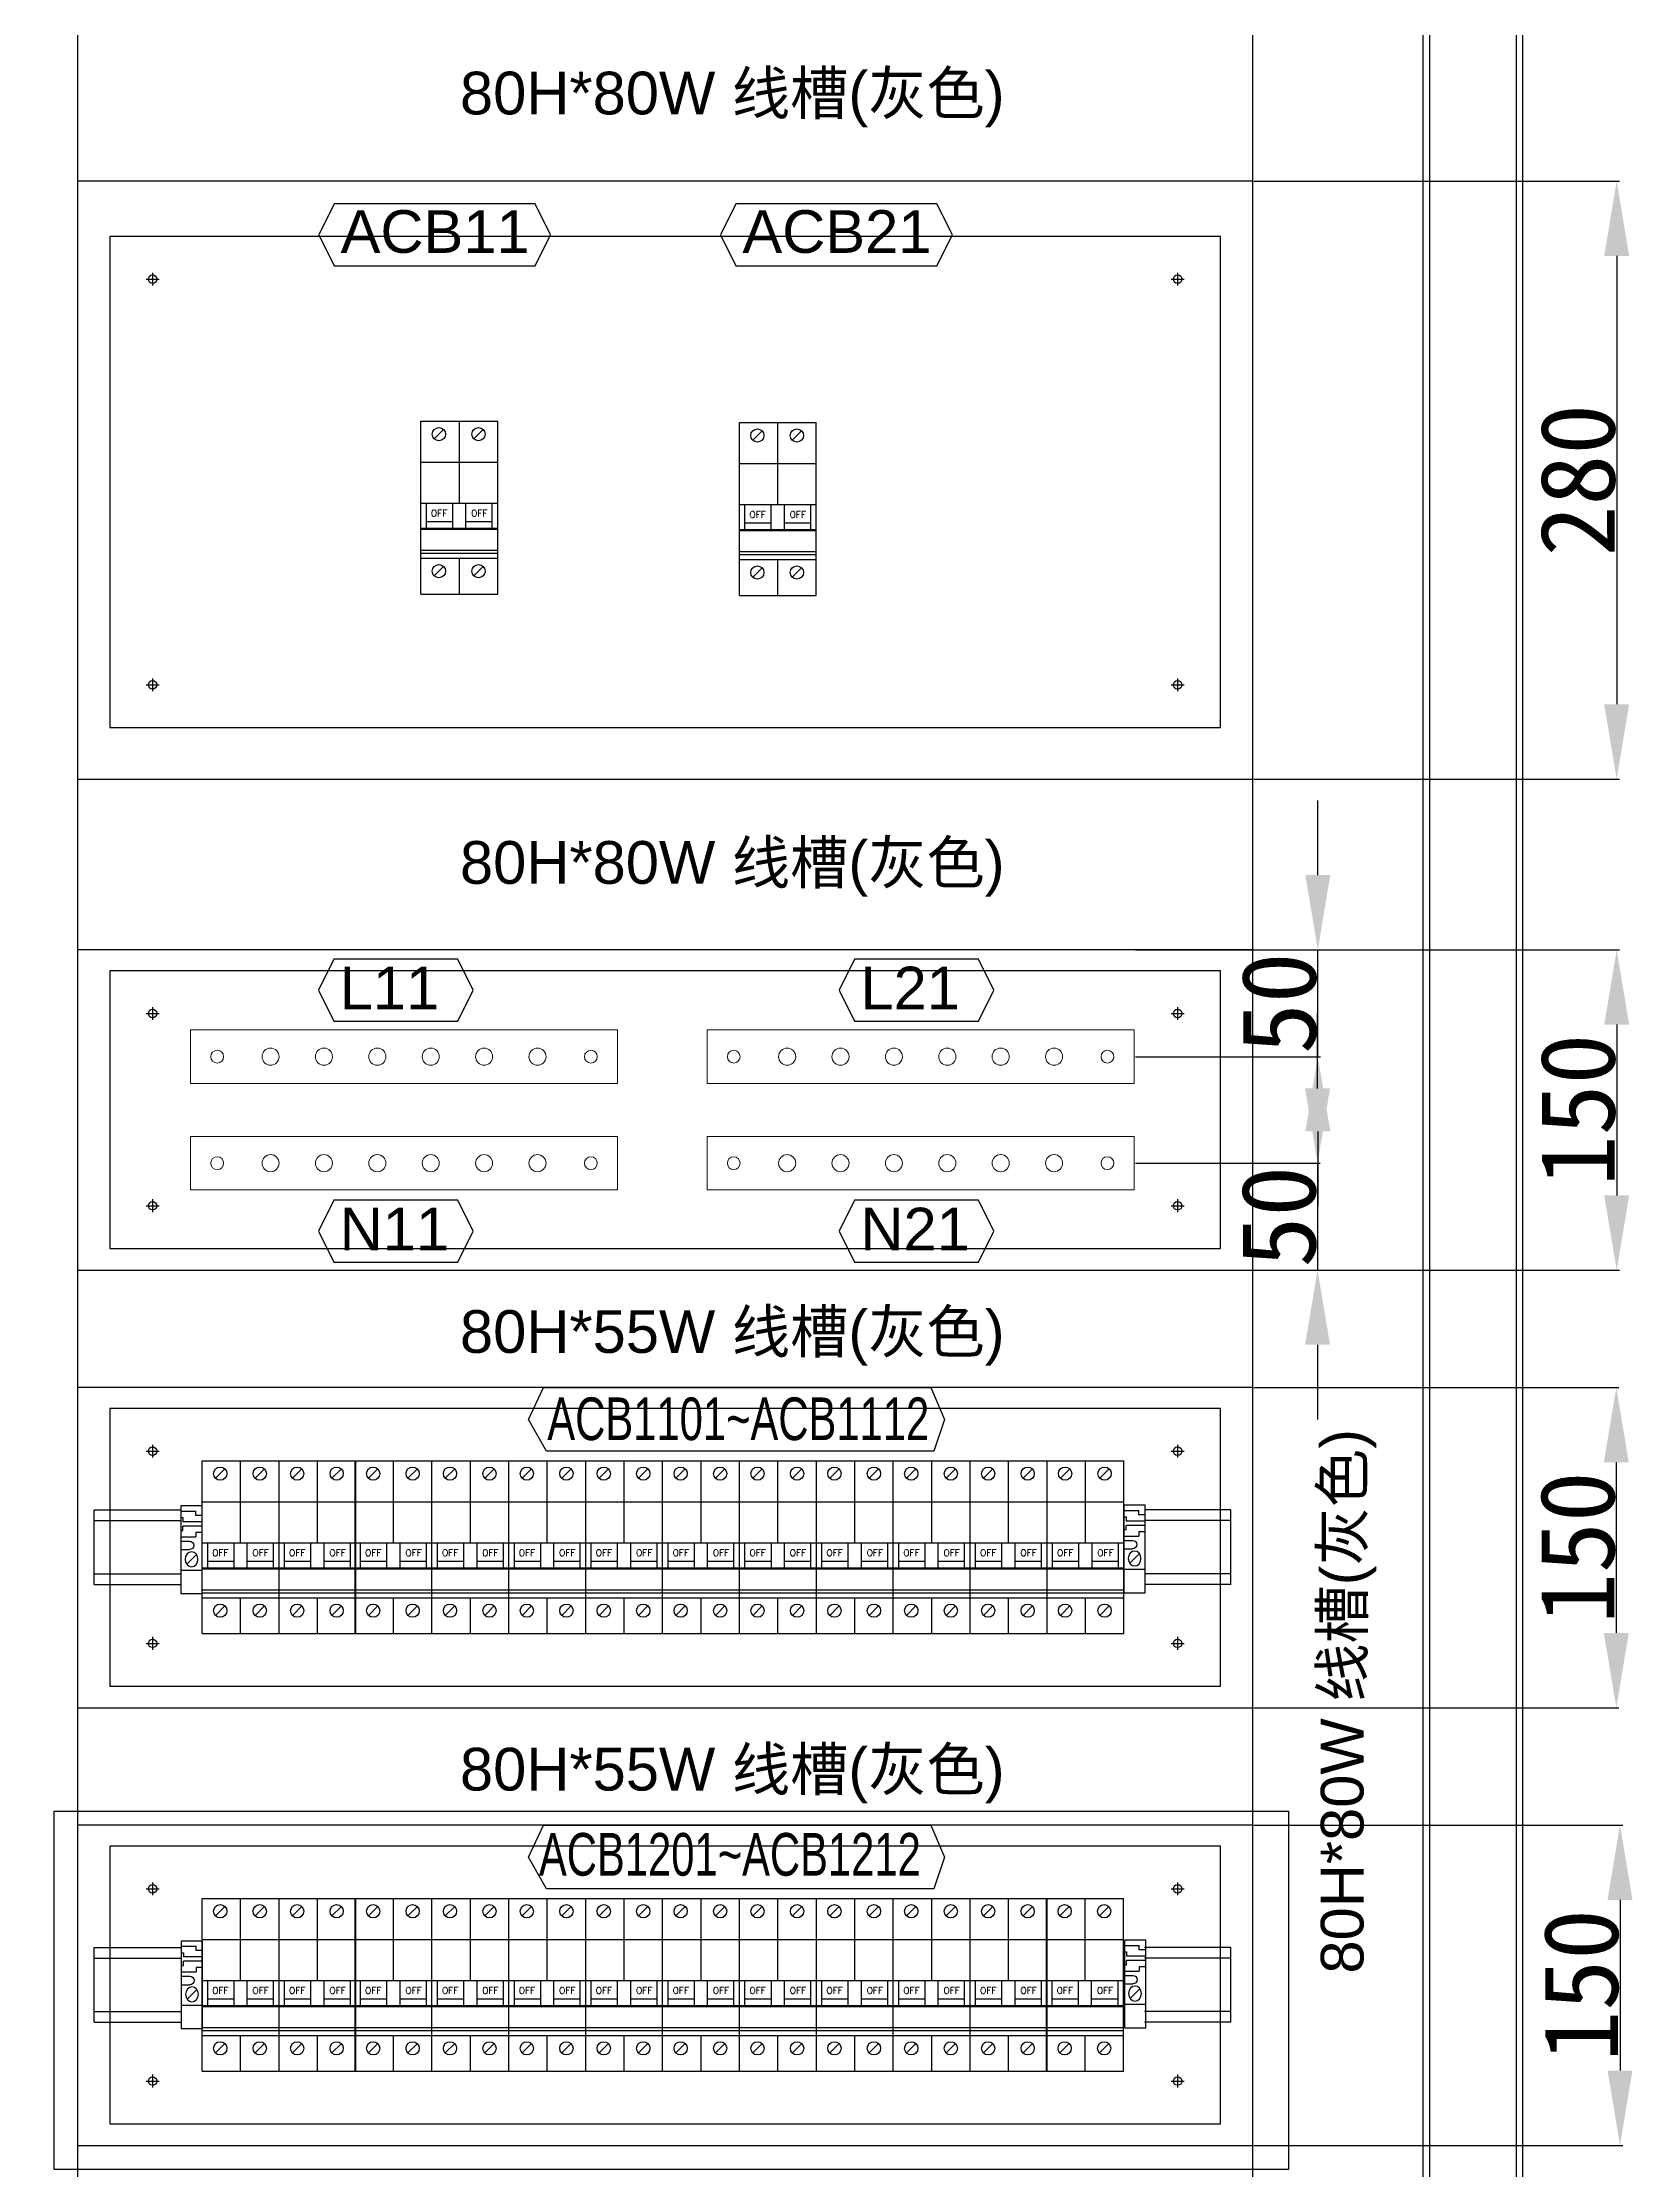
# Model space of a CAD drawing. Extents: x 81437 to 204847, y -54597 to -29444.
# Drawn here: x 87028 to 87773, y -52941 to -51944 of the extents above; entities that cross this region are included whole.
import ezdxf
from ezdxf.enums import TextEntityAlignment as Align
from ezdxf.lldxf.tags import DXFTag

# ---------------------------------------------------------------- set-up
doc = ezdxf.new("R2010")
doc.units = 0
doc.header["$LTSCALE"] = 100
doc.header["$MEASUREMENT"] = 0
for name, color, linetype in [('CABINET', 7, 'Continuous'), ('COMPONENT', 7, 'Continuous'), ('PSU', 12, 'Continuous'), ('TEXT', 7, 'Continuous')]:
    doc.layers.add(name, color=color, linetype=linetype)
doc.styles.add('HZ', font='arial.ttf', dxfattribs={"width": 0.7})
doc.styles.add('ROMANS', font='romans', dxfattribs={"width": 0.8, "height": 2})
doc.styles.get("Standard").update_dxf_attribs({"font": ''})
doc.styles.get('Standard').set_extended_font_data('SimSun')
tags = doc.linetypes.add('CENTER2', pattern=[1.125, 0.75, -0.125, 0.125, -0.125]).pattern_tags.tags
tags[10:11] = [DXFTag(74, 4), DXFTag(75, 0), DXFTag(340, '0'), DXFTag(46, 1.0), DXFTag(50, 0.0), DXFTag(44, 0.0), DXFTag(45, 0.0)]
tags[8:9] = [DXFTag(74, 4), DXFTag(75, 0), DXFTag(340, '0'), DXFTag(46, 1.0), DXFTag(50, 0.0), DXFTag(44, 0.0), DXFTag(45, 0.0)]
tags[6:7] = [DXFTag(74, 4), DXFTag(75, 0), DXFTag(340, '0'), DXFTag(46, 1.0), DXFTag(50, 0.0), DXFTag(44, 0.0), DXFTag(45, 0.0)]
tags[4:5] = [DXFTag(74, 4), DXFTag(75, 0), DXFTag(340, '0'), DXFTag(46, 1.0), DXFTag(50, 0.0), DXFTag(44, 0.0), DXFTag(45, 0.0)]
tags = doc.linetypes.add('HIDDEN', pattern=[0.375, 0.25, -0.125]).pattern_tags.tags
tags[6:7] = [DXFTag(74, 4), DXFTag(75, 0), DXFTag(340, '0'), DXFTag(46, 1.0), DXFTag(50, 0.0), DXFTag(44, 0.0), DXFTag(45, 0.0)]
tags[4:5] = [DXFTag(74, 4), DXFTag(75, 0), DXFTag(340, '0'), DXFTag(46, 1.0), DXFTag(50, 0.0), DXFTag(44, 0.0), DXFTag(45, 0.0)]
doc.dimstyles.new('ISO-25', dxfattribs={"dimtxt": 35, "dimasz": 35, "dimexe": 1.25, "dimexo": 0.625, "dimtad": 1, "dimtoh": 1, "dimdec": 0, "dimtxsty": 'Standard', "dimcen": 2.5, "dimadec": 0, "dimazin": 0, "dimtfac": 1, "dimtdec": 0, "dimtmove": 0, "dimatfit": 3, "dimfxl": 1, "dimarcsym": 0})

# ---------------------------------------------------------------- blocks, each defined once
blk = doc.blocks.new('2P空开')
at = {"layer": 'COMPONENT', "color": 6, "linetype": 'HIDDEN', "ltscale": 0.2}
for p, q in [((-11.76, -8.23), (-7.37, -3.86)), ((6.76, -8.23), (11.15, -3.86)), ((-11.76, -72.42), (-7.37, -68.04)), ((6.76, -72.42), (11.15, -68.04))]:
    blk.add_line(p, q, dxfattribs=at)
for centre in [(-9.56, -6.04), (8.95, -6.04), (-9.56, -70.23), (8.95, -70.23)]:
    blk.add_circle(centre, 3.1, dxfattribs=at)
at = {"layer": 'PSU', "linetype": 'HIDDEN', "ltscale": 0.2}
for p, q in [((-18, 0), (18, 0)), ((-18, -19.21), (-18, 0)), ((0, -19.21), (0, 0)), ((18, -19.21), (18, 0)), ((18, -81), (18, -19.21)), ((-18, -81), (-18, -64.21)), ((0, -81), (0, -64.21)), ((18, -81), (18, -67.23)), ((-18, -81), (18, -81))]:
    blk.add_line(p, q, dxfattribs=at)
at = {"layer": 'PSU'}
for p, q in [((-18, -19.21), (18, -19.21)), ((-18, -64.21), (-18, -19.21)), ((0, -38.43), (0, -19.21)), ((18, -64.21), (18, -19.21)), ((-18, -38.43), (0, -38.43)), ((-15.43, -50.11), (-15.43, -38.43)), ((-3.09, -50.11), (-3.09, -38.43)), ((0, -38.43), (18, -38.43)), ((3.09, -50.11), (3.09, -38.43)), ((15.43, -50.11), (15.43, -38.43)), ((-15.43, -47.02), (-3.09, -47.02)), ((3.09, -47.02), (15.43, -47.02)), ((-18, -50.11), (18, -50.11)), ((-18, -50.62), (18, -50.62)), ((-18, -60.46), (18, -60.46)), ((-18, -61.84), (18, -61.84)), ((-18, -64.21), (18, -64.21)), ((0, -64.21), (0, -64.21))]:
    blk.add_line(p, q, dxfattribs=at)
at = {"layer": 'TEXT', "style": 'ROMANS'}
for p in [(-9.48, -43.11), (9.37, -43.11)]:
    blk.add_text('OFF', height=3.086, dxfattribs=at).set_placement(p, align=Align.MIDDLE)
blk = doc.blocks.new('堵头')
at = {"color": 53}
for p, q in [((0, -41), (0, 0)), ((0, 0), (10, 0)), ((10, 0), (10, -41)), ((0, -11), (10, -11)), ((7.28, -18.33), (2.72, -13.78)), ((0, -20.55), (4, -20.55)), ((0, -24.55), (4, -24.55)), ((0, -26.55), (7, -26.55)), ((0, -29.55), (1, -29.55)), ((1, -29.55), (1, -31.55)), ((7, -28.55), (7, -26.55)), ((10, -28.55), (7, -28.55)), ((0, -35.55), (1, -35.55)), ((0, -38.55), (7, -38.55)), ((10, -31.55), (1, -31.55)), ((10, -33.55), (1, -33.55)), ((1, -35.55), (1, -33.55)), ((10, -36.55), (7, -36.55)), ((7, -36.55), (7, -38.55)), ((10, -41), (0, -41))]:
    blk.add_line(p, q, dxfattribs=at)
blk.add_arc((4, -22.55), 2, 270, 90, dxfattribs=at)
blk.add_ellipse((5, -16.05), major_axis=(0, -3.5), ratio=0.857143, start_param=4.712389, end_param=10.995574, dxfattribs=at)
blk = doc.blocks.new('*D151')
at = {"color": 0, "lineweight": -2, "transparency": 16777216}
for p, q in [((87595.54, -52009.35), (87766.76, -52009.35)), ((87765.51, -52044.35), (87765.51, -52254.37)), ((87595.54, -52289.37), (87766.76, -52289.37))]:
    blk.add_line(p, q, dxfattribs=at)
at = {"color": 0, "transparency": 16777216}
for points in [[(87771.34, -52044.35), (87759.68, -52044.35), (87765.51, -52009.35)], [(87759.68, -52254.37), (87771.34, -52254.37), (87765.51, -52289.37)]]:
    blk.add_solid(points, dxfattribs=at)
at = {"layer": 'Defpoints', "color": 0, "transparency": 16777216}
for p in [(87594.92, -52009.35), (87594.92, -52289.37), (87765.51, -52289.37)]:
    blk.add_point(p, dxfattribs=at)
at = {"color": 0, "transparency": 16777216, "insert": (87747.39, -52149.36), "char_height": 35, "attachment_point": 5, "rotation": 90}
blk.add_mtext('280', dxfattribs=at)
blk = doc.blocks.new('*D152')
at = {"color": 0, "lineweight": -2, "transparency": 16777216}
for p, q in [((87595.54, -52369.37), (87766.76, -52369.37)), ((87765.51, -52404.37), (87765.51, -52484.37)), ((87595.54, -52519.37), (87766.76, -52519.37))]:
    blk.add_line(p, q, dxfattribs=at)
at = {"color": 0, "transparency": 16777216}
for points in [[(87771.34, -52404.37), (87759.68, -52404.37), (87765.51, -52369.37)], [(87759.68, -52484.37), (87771.34, -52484.37), (87765.51, -52519.37)]]:
    blk.add_solid(points, dxfattribs=at)
at = {"layer": 'Defpoints', "color": 0, "transparency": 16777216}
for p in [(87594.92, -52369.37), (87594.92, -52519.37), (87765.51, -52519.37)]:
    blk.add_point(p, dxfattribs=at)
at = {"color": 0, "transparency": 16777216, "insert": (87747.39, -52444.37), "char_height": 35, "attachment_point": 5, "rotation": 90}
blk.add_mtext('150', dxfattribs=at)
blk = doc.blocks.new('*D153')
at = {"color": 0, "lineweight": -2, "transparency": 16777216}
for p, q in [((87595.54, -52574.37), (87766.59, -52574.37)), ((87765.34, -52609.37), (87765.34, -52689.37)), ((87595.54, -52724.37), (87766.59, -52724.37))]:
    blk.add_line(p, q, dxfattribs=at)
at = {"color": 0, "transparency": 16777216}
for points in [[(87771.17, -52609.37), (87759.5, -52609.37), (87765.34, -52574.37)], [(87759.5, -52689.37), (87771.17, -52689.37), (87765.34, -52724.37)]]:
    blk.add_solid(points, dxfattribs=at)
at = {"layer": 'Defpoints', "color": 0, "transparency": 16777216}
for p in [(87594.92, -52574.37), (87594.92, -52724.37), (87765.34, -52724.37)]:
    blk.add_point(p, dxfattribs=at)
at = {"color": 0, "transparency": 16777216, "insert": (87747.21, -52649.37), "char_height": 35, "attachment_point": 5, "rotation": 90}
blk.add_mtext('150', dxfattribs=at)
blk = doc.blocks.new('*D154')
at = {"color": 0, "lineweight": -2, "transparency": 16777216}
for p, q in [((87595.54, -52779.37), (87768.31, -52779.37)), ((87767.06, -52814.37), (87767.06, -52894.37)), ((87595.54, -52929.37), (87768.31, -52929.37))]:
    blk.add_line(p, q, dxfattribs=at)
at = {"color": 0, "transparency": 16777216}
for points in [[(87772.89, -52814.37), (87761.22, -52814.37), (87767.06, -52779.37)], [(87761.22, -52894.37), (87772.89, -52894.37), (87767.06, -52929.37)]]:
    blk.add_solid(points, dxfattribs=at)
at = {"layer": 'Defpoints', "color": 0, "transparency": 16777216}
for p in [(87594.92, -52779.37), (87594.92, -52929.37), (87767.06, -52929.37)]:
    blk.add_point(p, dxfattribs=at)
at = {"color": 0, "transparency": 16777216, "insert": (87748.93, -52854.37), "char_height": 35, "attachment_point": 5, "rotation": 90}
blk.add_mtext('150', dxfattribs=at)
blk = doc.blocks.new('*D165')
at = {"color": 0, "lineweight": -2, "transparency": 16777216}
for p, q in [((87625.56, -52334.37), (87625.56, -52299.37)), ((87540.12, -52369.37), (87626.81, -52369.37)), ((87625.56, -52419.42), (87625.56, -52369.37)), ((87540.12, -52419.42), (87626.81, -52419.42)), ((87625.56, -52454.42), (87625.56, -52489.42))]:
    blk.add_line(p, q, dxfattribs=at)
at = {"color": 0, "transparency": 16777216}
for points in [[(87619.72, -52334.37), (87631.39, -52334.37), (87625.56, -52369.37)], [(87631.39, -52454.42), (87619.72, -52454.42), (87625.56, -52419.42)]]:
    blk.add_solid(points, dxfattribs=at)
at = {"layer": 'Defpoints', "color": 0, "transparency": 16777216}
for p in [(87539.49, -52369.37), (87625.56, -52369.37), (87539.49, -52419.42)]:
    blk.add_point(p, dxfattribs=at)
at = {"color": 0, "transparency": 16777216, "insert": (87607.43, -52394.4), "char_height": 35, "attachment_point": 5, "rotation": 90}
blk.add_mtext('50', dxfattribs=at)
blk = doc.blocks.new('*D166')
at = {"color": 0, "lineweight": -2, "transparency": 16777216}
for p, q in [((87625.44, -52434.3), (87625.44, -52399.3)), ((87540.18, -52469.3), (87626.69, -52469.3)), ((87625.44, -52469.3), (87625.44, -52519.37)), ((87540.18, -52519.37), (87626.69, -52519.37)), ((87625.44, -52554.37), (87625.44, -52589.37))]:
    blk.add_line(p, q, dxfattribs=at)
at = {"color": 0, "transparency": 16777216}
for points in [[(87619.6, -52434.3), (87631.27, -52434.3), (87625.44, -52469.3)], [(87631.27, -52554.37), (87619.6, -52554.37), (87625.44, -52519.37)]]:
    blk.add_solid(points, dxfattribs=at)
at = {"layer": 'Defpoints', "color": 0, "transparency": 16777216}
for p in [(87539.55, -52469.3), (87539.55, -52519.37), (87625.44, -52519.37)]:
    blk.add_point(p, dxfattribs=at)
at = {"color": 0, "transparency": 16777216, "insert": (87607.31, -52494.34), "char_height": 35, "attachment_point": 5, "rotation": 90}
blk.add_mtext('50', dxfattribs=at)

msp = doc.modelspace()

# ---------------------------------------------------------------- linework, layer by layer
at = {"color": 7, "linetype": 'HIDDEN'}
msp.add_line((87718.42, -51850.85), (87718.42, -53850.85), dxfattribs=at)
at = {"color": 7}
msp.add_line((87721.42, -51850.85), (87721.42, -53960.85), dxfattribs=at)
msp.add_line((87677.92, -51898.35), (87677.92, -53850.85))
at = {"color": 4, "linetype": 'CENTER2'}
for p, q in [((87079.92, -52052.28), (87079.92, -52058.28)), ((87559.92, -52052.28), (87559.92, -52058.28)), ((87076.92, -52055.28), (87082.92, -52055.28)), ((87556.92, -52055.28), (87562.92, -52055.28)), ((87079.92, -52242.28), (87079.92, -52248.28)), ((87559.92, -52242.28), (87559.92, -52248.28)), ((87076.92, -52245.28), (87082.92, -52245.28)), ((87556.92, -52245.28), (87562.92, -52245.28)), ((87076.92, -52399.23, 63738.88), (87082.92, -52399.23, 63738.88)), ((87079.92, -52396.23, 63738.88), (87079.92, -52402.23, 63738.88)), ((87556.92, -52399.23, 63738.88), (87562.92, -52399.23, 63738.88)), ((87559.92, -52396.23, 63738.88), (87559.92, -52402.23, 63738.88)), ((87076.92, -52489.23, 63738.88), (87082.92, -52489.23, 63738.88)), ((87079.92, -52486.23, 63738.88), (87079.92, -52492.23, 63738.88)), ((87556.92, -52489.23, 63738.88), (87562.92, -52489.23, 63738.88)), ((87559.92, -52486.23, 63738.88), (87559.92, -52492.23, 63738.88)), ((87079.92, -52601.23, 63738.88), (87079.92, -52607.23, 63738.88)), ((87559.92, -52601.23, 63738.88), (87559.92, -52607.23, 63738.88)), ((87076.92, -52604.23, 63738.88), (87082.92, -52604.23, 63738.88)), ((87556.92, -52604.23, 63738.88), (87562.92, -52604.23, 63738.88)), ((87079.92, -52691.23, 63738.88), (87079.92, -52697.23, 63738.88)), ((87559.92, -52691.23, 63738.88), (87559.92, -52697.23, 63738.88)), ((87076.92, -52694.23, 63738.88), (87082.92, -52694.23, 63738.88)), ((87556.92, -52694.23, 63738.88), (87562.92, -52694.23, 63738.88)), ((87076.92, -52809.23, 63738.88), (87082.92, -52809.23, 63738.88)), ((87079.92, -52806.23, 63738.88), (87079.92, -52812.23, 63738.88)), ((87556.92, -52809.23, 63738.88), (87562.92, -52809.23, 63738.88)), ((87559.92, -52806.23, 63738.88), (87559.92, -52812.23, 63738.88)), ((87076.92, -52899.23, 63738.88), (87082.92, -52899.23, 63738.88)), ((87079.92, -52896.23, 63738.88), (87079.92, -52902.23, 63738.88)), ((87556.92, -52899.23, 63738.88), (87562.92, -52899.23, 63738.88)), ((87559.92, -52896.23, 63738.88), (87559.92, -52902.23, 63738.88))]:
    msp.add_line(p, q, dxfattribs=at)
at = {"linetype": 'CENTER2'}
for p, q in [((87079.83, -52055.28), (87080.01, -52055.28)), ((87079.92, -52055.37), (87079.92, -52055.19)), ((87559.83, -52055.28), (87560.01, -52055.28)), ((87559.92, -52055.37), (87559.92, -52055.19)), ((87079.83, -52245.28), (87080.01, -52245.28)), ((87079.92, -52245.37), (87079.92, -52245.19)), ((87559.83, -52245.28), (87560.01, -52245.28)), ((87559.92, -52245.37), (87559.92, -52245.19)), ((87079.83, -52399.23, 63738.88), (87080.01, -52399.23, 63738.88)), ((87079.92, -52399.32, 63738.88), (87079.92, -52399.14, 63738.88)), ((87559.83, -52399.23, 63738.88), (87560.01, -52399.23, 63738.88)), ((87559.92, -52399.32, 63738.88), (87559.92, -52399.14, 63738.88)), ((87079.83, -52489.23, 63738.88), (87080.01, -52489.23, 63738.88)), ((87079.92, -52489.32, 63738.88), (87079.92, -52489.14, 63738.88)), ((87559.83, -52489.23, 63738.88), (87560.01, -52489.23, 63738.88)), ((87559.92, -52489.32, 63738.88), (87559.92, -52489.14, 63738.88)), ((87079.83, -52604.23, 63738.88), (87080.01, -52604.23, 63738.88)), ((87079.92, -52604.32, 63738.88), (87079.92, -52604.14, 63738.88)), ((87559.83, -52604.23, 63738.88), (87560.01, -52604.23, 63738.88)), ((87559.92, -52604.32, 63738.88), (87559.92, -52604.14, 63738.88)), ((87079.83, -52694.23, 63738.88), (87080.01, -52694.23, 63738.88)), ((87079.92, -52694.32, 63738.88), (87079.92, -52694.14, 63738.88)), ((87559.83, -52694.23, 63738.88), (87560.01, -52694.23, 63738.88)), ((87559.92, -52694.32, 63738.88), (87559.92, -52694.14, 63738.88)), ((87079.83, -52809.23, 63738.88), (87080.01, -52809.23, 63738.88)), ((87079.92, -52809.32, 63738.88), (87079.92, -52809.14, 63738.88)), ((87559.83, -52809.23, 63738.88), (87560.01, -52809.23, 63738.88)), ((87559.92, -52809.32, 63738.88), (87559.92, -52809.14, 63738.88)), ((87079.83, -52899.23, 63738.88), (87080.01, -52899.23, 63738.88)), ((87079.92, -52899.32, 63738.88), (87079.92, -52899.14, 63738.88)), ((87559.83, -52899.23, 63738.88), (87560.01, -52899.23, 63738.88)), ((87559.92, -52899.32, 63738.88), (87559.92, -52899.14, 63738.88))]:
    msp.add_line(p, q, dxfattribs=at)
at = {"color": 6}
for p, q in [((87052.6, -52666.68, 63738.88), (87052.6, -52631.68, 63738.88)), ((87052.6, -52631.68, 63738.88), (87093.14, -52631.68, 63738.88)), ((87584.87, -52631.68, 63738.88), (87544.33, -52631.68, 63738.88)), ((87584.87, -52666.68, 63738.88), (87584.87, -52631.68, 63738.88)), ((87052.6, -52636.68, 63738.88), (87093.14, -52636.68, 63738.88)), ((87584.87, -52636.68, 63738.88), (87544.33, -52636.68, 63738.88)), ((87052.6, -52661.68, 63738.88), (87093.14, -52661.68, 63738.88)), ((87584.87, -52661.68, 63738.88), (87544.33, -52661.68, 63738.88)), ((87052.6, -52666.68, 63738.88), (87093.14, -52666.68, 63738.88)), ((87584.87, -52666.68, 63738.88), (87544.33, -52666.68, 63738.88)), ((87052.6, -52871.68, 63738.88), (87052.6, -52836.68, 63738.88)), ((87052.6, -52836.68, 63738.88), (87093.14, -52836.68, 63738.88)), ((87584.87, -52836.68, 63738.88), (87544.33, -52836.68, 63738.88)), ((87584.87, -52871.68, 63738.88), (87584.87, -52836.68, 63738.88)), ((87052.6, -52841.68, 63738.88), (87093.14, -52841.68, 63738.88)), ((87584.87, -52841.68, 63738.88), (87544.33, -52841.68, 63738.88)), ((87052.6, -52866.68, 63738.88), (87093.14, -52866.68, 63738.88)), ((87584.87, -52866.68, 63738.88), (87544.33, -52866.68, 63738.88)), ((87052.6, -52871.68, 63738.88), (87093.14, -52871.68, 63738.88)), ((87584.87, -52871.68, 63738.88), (87544.33, -52871.68, 63738.88))]:
    msp.add_line(p, q, dxfattribs=at)
for points in [[(86964.92, -53729.85), (87044.92, -53729.85), (87044.92, -51929.35), (86964.92, -51929.35)], [(87044.92, -51929.35), (87594.92, -51929.35), (87594.92, -52009.35), (87044.92, -52009.35)], [(87594.92, -53729.85), (87674.92, -53729.85), (87674.92, -51929.35), (87594.92, -51929.35)], [(87059.92, -52265.28), (87579.92, -52265.28), (87579.92, -52035.28), (87059.92, -52035.28)]]:
    msp.add_lwpolyline(points, close=True)
at = {"color": 3}
for points, elevation in [([(87259.05, -52019.91), (87164.96, -52019.91), (87157.7, -52034.42), (87164.96, -52048.94), (87259.05, -52048.94), (87266.31, -52034.42), (87259.05, -52019.91)], 63738.88), ([(87447.2, -52019.91), (87353.1, -52019.91), (87345.85, -52034.42), (87353.1, -52048.94), (87447.2, -52048.94), (87454.45, -52034.42), (87447.2, -52019.91)], 63738.88), ([(87222.81, -52373.69), (87164.78, -52373.69), (87157.52, -52388.2), (87164.78, -52402.72), (87222.81, -52402.72), (87230.06, -52388.2), (87222.81, -52373.69)], 127477.75), ([(87466.66, -52373.69), (87408.63, -52373.69), (87401.37, -52388.2), (87408.63, -52402.72), (87466.66, -52402.72), (87473.91, -52388.2), (87466.66, -52373.69)], 127477.75), ([(87222.81, -52486.61), (87164.78, -52486.61), (87157.52, -52501.12), (87164.78, -52515.64), (87222.81, -52515.64), (87230.06, -52501.12), (87222.81, -52486.61)], 127477.75), ([(87466.66, -52486.61), (87408.63, -52486.61), (87401.37, -52501.12), (87408.63, -52515.64), (87466.66, -52515.64), (87473.91, -52501.12), (87466.66, -52486.61)], 127477.75), ([(87263.01, -52574.37), (87444.36, -52574.37), (87450.7, -52589.37), (87445.73, -52604.18), (87264.38, -52604.18), (87255.89, -52589.37), (87263.01, -52574.37)], 63738.88), ([(87263.01, -52779.37), (87444.36, -52779.37), (87450.7, -52794.37), (87445.73, -52809.18), (87264.38, -52809.18), (87255.89, -52794.37), (87263.01, -52779.37)], 63738.88)]:
    msp.add_lwpolyline(points, dxfattribs=dict(at, elevation=elevation))
at = {"elevation": 63738.88}
for points in [[(87044.92, -52289.37), (87594.92, -52289.37), (87594.92, -52369.37), (87044.92, -52369.37)], [(87059.92, -52509.23), (87579.92, -52509.23), (87579.92, -52379.23), (87059.92, -52379.23)], [(87044.92, -52519.37), (87594.92, -52519.37), (87594.92, -52574.37), (87044.92, -52574.37)], [(87059.92, -52714.23), (87579.92, -52714.23), (87579.92, -52584.23), (87059.92, -52584.23)], [(87044.92, -52724.37), (87594.92, -52724.37), (87594.92, -52779.37), (87044.92, -52779.37)], [(87059.92, -52919.23), (87579.92, -52919.23), (87579.92, -52789.23), (87059.92, -52789.23)], [(87044.92, -52929.37), (87594.92, -52929.37), (87594.92, -52984.37), (87044.92, -52984.37)]]:
    msp.add_lwpolyline(points, close=True, dxfattribs=at)
at = {"color": 6, "lineweight": 20, "elevation": 127477.75}
for points in [[(87097.65, -52431.92), (87297.65, -52431.92), (87297.65, -52406.92), (87097.65, -52406.92)], [(87339.55, -52431.92), (87539.55, -52431.92), (87539.55, -52406.92), (87339.55, -52406.92)], [(87097.65, -52481.8), (87297.65, -52481.8), (87297.65, -52456.8), (87097.65, -52456.8)], [(87339.55, -52481.8), (87539.55, -52481.8), (87539.55, -52456.8), (87339.55, -52456.8)]]:
    msp.add_lwpolyline(points, close=True, dxfattribs=at)
at = {"color": 1}
msp.add_lwpolyline([(87033.78, -52772.81), (87611.75, -52772.81), (87611.75, -52940.62), (87033.78, -52940.62)], close=True, dxfattribs=at)
for centre in [(87079.92, -52055.28), (87559.92, -52055.28), (87079.92, -52245.28), (87559.92, -52245.28), (87079.92, -52399.23, 63738.88), (87559.92, -52399.23, 63738.88), (87079.92, -52489.23, 63738.88), (87559.92, -52489.23, 63738.88), (87079.92, -52604.23, 63738.88), (87559.92, -52604.23, 63738.88), (87079.92, -52694.23, 63738.88), (87559.92, -52694.23, 63738.88), (87079.92, -52809.23, 63738.88), (87559.92, -52809.23, 63738.88), (87079.92, -52899.23, 63738.88), (87559.92, -52899.23, 63738.88)]:
    msp.add_circle(centre, 2)
at = {"color": 6, "lineweight": 20}
for centre, radius in [((87110.15, -52419.42, 127477.75), 3), ((87135.15, -52419.42, 127477.75), 4), ((87160.15, -52419.42, 127477.75), 4), ((87185.15, -52419.42, 127477.75), 4), ((87210.15, -52419.42, 127477.75), 4), ((87235.15, -52419.42, 127477.75), 4), ((87260.15, -52419.42, 127477.75), 4), ((87285.15, -52419.42, 127477.75), 3), ((87352.05, -52419.42, 127477.75), 3), ((87377.05, -52419.42, 127477.75), 4), ((87402.05, -52419.42, 127477.75), 4), ((87427.05, -52419.42, 127477.75), 4), ((87452.05, -52419.42, 127477.75), 4), ((87477.05, -52419.42, 127477.75), 4), ((87502.05, -52419.42, 127477.75), 4), ((87527.05, -52419.42, 127477.75), 3), ((87110.15, -52469.3, 127477.75), 3), ((87135.15, -52469.3, 127477.75), 4), ((87160.15, -52469.3, 127477.75), 4), ((87185.15, -52469.3, 127477.75), 4), ((87210.15, -52469.3, 127477.75), 4), ((87235.15, -52469.3, 127477.75), 4), ((87260.15, -52469.3, 127477.75), 4), ((87285.15, -52469.3, 127477.75), 3), ((87352.05, -52469.3, 127477.75), 3), ((87377.05, -52469.3, 127477.75), 4), ((87402.05, -52469.3, 127477.75), 4), ((87427.05, -52469.3, 127477.75), 4), ((87452.05, -52469.3, 127477.75), 4), ((87477.05, -52469.3, 127477.75), 4), ((87502.05, -52469.3, 127477.75), 4), ((87527.05, -52469.3, 127477.75), 3)]:
    msp.add_circle(centre, radius, dxfattribs=at)

# ---------------------------------------------------------------- block references
at = {"xscale": -1, "rotation": 180}
for p in [(87093.14, -52670.88, 63738.88), (87093.14, -52670.88, 127477.75), (87534.75, -52670.52, 254955.5), (87093.34, -52874.66, 63738.88), (87534.95, -52874.3, 191216.62)]:
    msp.add_blockref('堵头', p, dxfattribs=at)
at = {"layer": 'CABINET'}
for p in [(87223.55, -52121.78), (87372.67, -52122.4), (87121.14, -52608.68, 63738.88), (87157.14, -52608.68, 63738.88), (87192.73, -52608.68, 63738.88), (87228.73, -52608.68, 63738.88), (87264.73, -52608.68, 63738.88), (87300.73, -52608.68, 63738.88), (87336.73, -52608.68, 63738.88), (87372.74, -52608.68, 63738.88), (87408.74, -52608.68, 63738.88), (87444.74, -52608.68, 63738.88), (87480.74, -52608.68, 63738.88), (87516.75, -52608.68, 127477.75), (87121.14, -52813.68, 63738.88), (87157.14, -52813.68, 63738.88), (87192.73, -52813.68, 63738.88), (87228.73, -52813.68, 63738.88), (87264.73, -52813.68, 63738.88), (87300.73, -52813.68, 63738.88), (87336.73, -52813.68, 63738.88), (87372.74, -52813.68, 63738.88), (87408.74, -52813.68, 63738.88), (87444.74, -52813.68, 63738.88), (87480.74, -52813.68, 63738.88), (87516.56, -52813.68, 63738.88)]:
    msp.add_blockref('2P空开', p, dxfattribs=at)

# ---------------------------------------------------------------- texts
at = {"lineweight": 0, "style": 'HZ'}
for s, p in [('80H*80W 线槽(灰色)', (87223.83, -51978.06)), ('80H*80W 线槽(灰色)', (87223.83, -52338.44)), ('80H*55W 线槽(灰色)', (87223.83, -52558.16)), ('80H*55W 线槽(灰色)', (87223.83, -52763.16))]:
    msp.add_text(s, height=20, dxfattribs=at).set_placement(p)
at = {"color": 0, "style": 'HZ'}
for s, p in [('ACB11', (87167.96, -52042.92, 63738.88)), ('ACB21', (87356.11, -52042.92, 63738.88)), ('L11', (87167.5, -52397.26, 127477.75)), ('L21', (87411.35, -52397.26, 127477.75)), ('N11', (87167.5, -52510.18, 127477.75)), ('N21', (87411.35, -52510.18, 127477.75))]:
    msp.add_text(s, height=20, dxfattribs=at).set_placement(p)
at = {"color": 0, "style": 'HZ', "width": 0.7}
for s, p in [('ACB1101~ACB1112', (87354.17, -52599.04, 63738.88)), ('ACB1201~ACB1212', (87350.23, -52803.05, 63738.88))]:
    msp.add_text(s, height=20, dxfattribs=at).set_placement(p, align=Align.CENTER)
at = {"lineweight": 0, "style": 'HZ'}
msp.add_text('80H*80W 线槽(灰色)', height=20, rotation=90, dxfattribs=at).set_placement((87646.95, -52848.9))

# ---------------------------------------------------------------- dimensions: what is measured, and where the dimension line sits
at = {"color": 3}
for base, p1, p2, picture, middle in [((87765.51, -52289.37, 63738.88), (87594.92, -52009.35), (87594.92, -52289.37, 63738.88), '*D151', (87747.39, -52149.36, 63738.88)), ((87625.56, -52369.37, 127477.75), (87539.49, -52419.42, 254955.5), (87539.49, -52369.37, 191216.62), '*D165', (87607.43, -52394.4, 127477.75)), ((87765.51, -52519.37, 63738.88), (87594.92, -52369.37, 63738.88), (87594.92, -52519.37, 63738.88), '*D152', (87747.39, -52444.37, 63738.88)), ((87625.44, -52519.37), (87539.55, -52469.3, 127477.75), (87539.55, -52519.37, 63738.88), '*D166', (87607.31, -52494.34)), ((87765.34, -52724.37, 63738.88), (87594.92, -52574.37, 63738.88), (87594.92, -52724.37, 63738.88), '*D153', (87747.21, -52649.37, 63738.88)), ((87767.06, -52929.37, 63738.88), (87594.92, -52779.37, 63738.88), (87594.92, -52929.37, 63738.88), '*D154', (87748.93, -52854.37, 63738.88))]:
    dim = msp.add_linear_dim(base=base, p1=p1, p2=p2, angle=90, dimstyle='ISO-25', dxfattribs=at)
    dim.commit()
    dim.dimension.update_dxf_attribs({"geometry": picture, "text_midpoint": middle})

doc.saveas('drawing.dxf')
